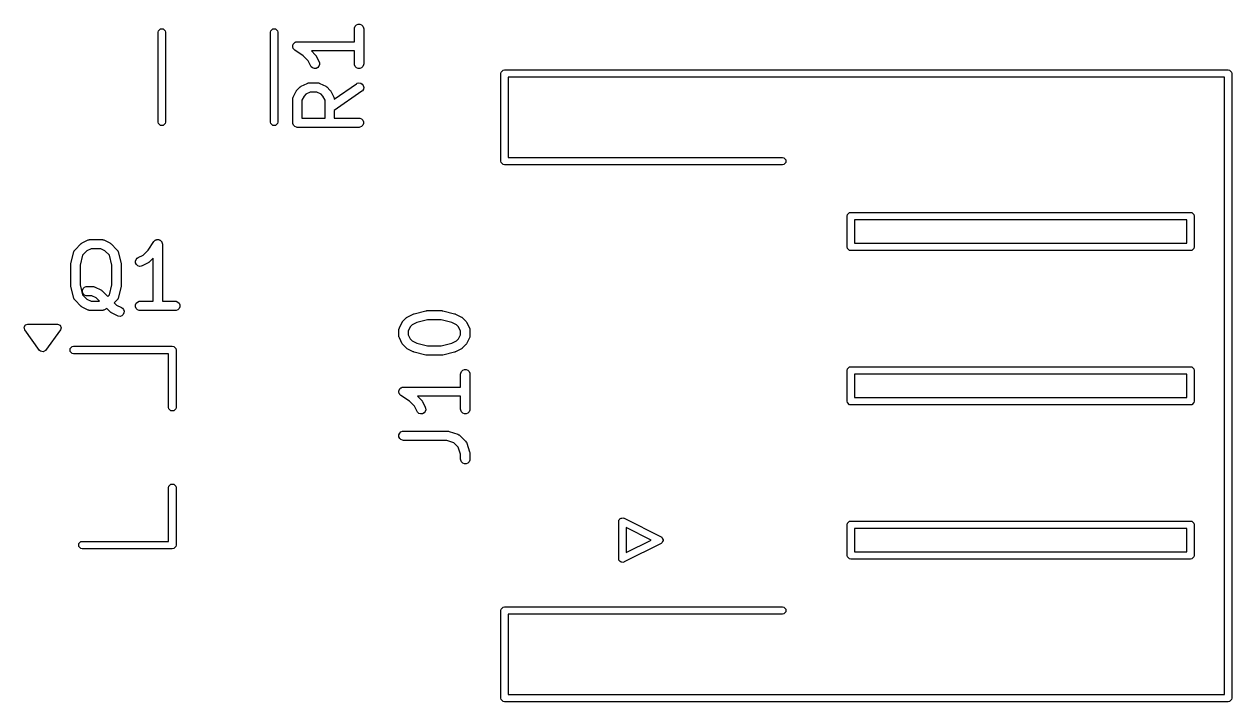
# Model space of a CAD drawing. Header units: inches. Extents: x 1.56 to 3.89, y -5.01 to -1.23.
# Drawn here: x 3.124 to 3.894, y -2.721 to -2.289 of the extents above; entities that cross this region are included whole.
import ezdxf

# ---------------------------------------------------------------- set-up
doc = ezdxf.new("R2010")
doc.units = ezdxf.units.IN
doc.header["$MEASUREMENT"] = 0
doc.layers.add('F.Silkscreen', color=41, linetype='CONTINUOUS', true_color=0xf2eda1)

msp = doc.modelspace()

# ---------------------------------------------------------------- linework, layer by layer
at = {"layer": 'F.Silkscreen', "linetype": 'CONTINUOUS'}
for p, q in [((3.20984, -2.29421), (3.21002, -2.29331)), ((3.20984, -2.35146), (3.20984, -2.29421)), ((3.21002, -2.29331), (3.2113, -2.29203)), ((3.2113, -2.29203), (3.21311, -2.29203)), ((3.21311, -2.29203), (3.21439, -2.29331)), ((3.21439, -2.29331), (3.21457, -2.29421)), ((3.21457, -2.29421), (3.21457, -2.35146)), ((3.2815, -2.29421), (3.28168, -2.29331)), ((3.2815, -2.35146), (3.2815, -2.29421)), ((3.28168, -2.29331), (3.28295, -2.29203)), ((3.28295, -2.29203), (3.28476, -2.29203)), ((3.28476, -2.29203), (3.28604, -2.29331)), ((3.28604, -2.29331), (3.28622, -2.29421)), ((3.28622, -2.29421), (3.28622, -2.35146)), ((3.33503, -2.2919), (3.33509, -2.29132)), ((3.33503, -2.3002), (3.33503, -2.2919)), ((3.33509, -2.29132), (3.33553, -2.29026)), ((3.33553, -2.29026), (3.33634, -2.28945)), ((3.33634, -2.28945), (3.33741, -2.289)), ((3.33741, -2.289), (3.33856, -2.289)), ((3.33856, -2.289), (3.33963, -2.28945)), ((3.33963, -2.28945), (3.34044, -2.29026)), ((3.34044, -2.29026), (3.34088, -2.29132)), ((3.34088, -2.29132), (3.34094, -2.2919)), ((3.34094, -2.2919), (3.34094, -2.3144)), ((3.29572, -2.30257), (3.29583, -2.30231)), ((3.29583, -2.30231), (3.29589, -2.30202)), ((3.29589, -2.30202), (3.29605, -2.30178)), ((3.29605, -2.30178), (3.29616, -2.30151)), ((3.29616, -2.30151), (3.29636, -2.3013)), ((3.29636, -2.3013), (3.29652, -2.30106)), ((3.29652, -2.30106), (3.29677, -2.3009)), ((3.29677, -2.3009), (3.29697, -2.30069)), ((3.29697, -2.30069), (3.29724, -2.30058)), ((3.29724, -2.30058), (3.29748, -2.30042)), ((3.29748, -2.30042), (3.29777, -2.30037)), ((3.29777, -2.30037), (3.29804, -2.30025)), ((3.29804, -2.30025), (3.29861, -2.3002)), ((3.29861, -2.3002), (3.29861, -2.3002)), ((3.29861, -2.3002), (3.29861, -2.3002)), ((3.29861, -2.3002), (3.29861, -2.3002)), ((3.29861, -2.3002), (3.33503, -2.3002)), ((3.29566, -2.30315), (3.29572, -2.30287)), ((3.29572, -2.30344), (3.29566, -2.30315)), ((3.29572, -2.30287), (3.29572, -2.30257)), ((3.29572, -2.30373), (3.29572, -2.30344)), ((3.29583, -2.304), (3.29572, -2.30373)), ((3.29589, -2.30428), (3.29583, -2.304)), ((3.29605, -2.30452), (3.29589, -2.30428)), ((3.29616, -2.30479), (3.29605, -2.30452)), ((3.29637, -2.305), (3.29616, -2.30479)), ((3.29653, -2.30524), (3.29637, -2.305)), ((3.29697, -2.3056), (3.29653, -2.30524)), ((3.29698, -2.30561), (3.29697, -2.3056)), ((3.29697, -2.3056), (3.29697, -2.3056)), ((3.30236, -2.30919), (3.29698, -2.30561)), ((3.29698, -2.30561), (3.29698, -2.30561)), ((3.30556, -2.3124), (3.30236, -2.30919)), ((3.33503, -2.3061), (3.30762, -2.3061)), ((3.30762, -2.3061), (3.31008, -2.30856)), ((3.31008, -2.30856), (3.31026, -2.30879)), ((3.31026, -2.30879), (3.31032, -2.30884)), ((3.31032, -2.30884), (3.31038, -2.30893)), ((3.31038, -2.30893), (3.31044, -2.30901)), ((3.31044, -2.30901), (3.31047, -2.30908)), ((3.31047, -2.30908), (3.31063, -2.30933)), ((3.31063, -2.30933), (3.3125, -2.31308)), ((3.33503, -2.3144), (3.33503, -2.3061)), ((3.30722, -2.31572), (3.30556, -2.3124)), ((3.30753, -2.31621), (3.30722, -2.31572)), ((3.3084, -2.31696), (3.30753, -2.31621)), ((3.30949, -2.31733), (3.3084, -2.31696)), ((3.31064, -2.31725), (3.30949, -2.31733)), ((3.31167, -2.31673), (3.31064, -2.31725)), ((3.31243, -2.31586), (3.31167, -2.31673)), ((3.31279, -2.31477), (3.31243, -2.31586)), ((3.3125, -2.31308), (3.31271, -2.31362)), ((3.31271, -2.31362), (3.31279, -2.31477)), ((3.33509, -2.31497), (3.33503, -2.3144)), ((3.33553, -2.31604), (3.33509, -2.31497)), ((3.33634, -2.31685), (3.33553, -2.31604)), ((3.33741, -2.31729), (3.33634, -2.31685)), ((3.33856, -2.31729), (3.33741, -2.31729)), ((3.33963, -2.31685), (3.33856, -2.31729)), ((3.34044, -2.31604), (3.33963, -2.31685)), ((3.34088, -2.31497), (3.34044, -2.31604)), ((3.34094, -2.3144), (3.34088, -2.31497)), ((3.42835, -2.32047), (3.42853, -2.31957)), ((3.42835, -2.37638), (3.42835, -2.32047)), ((3.42853, -2.31957), (3.4298, -2.31829)), ((3.4298, -2.31829), (3.43071, -2.31811)), ((3.43071, -2.31811), (3.89213, -2.31811)), ((3.88976, -2.32283), (3.43307, -2.32283)), ((3.43307, -2.32283), (3.43307, -2.37402)), ((3.88976, -2.51969), (3.88976, -2.32283)), ((3.89213, -2.31811), (3.89303, -2.31829)), ((3.89303, -2.31829), (3.89431, -2.31957)), ((3.89431, -2.31957), (3.89449, -2.32047)), ((3.89449, -2.32047), (3.89449, -2.51969)), ((3.29597, -2.33557), (3.29785, -2.33183)), ((3.29785, -2.33183), (3.298, -2.33158)), ((3.298, -2.33158), (3.29803, -2.33151)), ((3.29803, -2.33151), (3.2981, -2.33142)), ((3.2981, -2.33142), (3.29816, -2.33134)), ((3.29816, -2.33134), (3.29822, -2.33128)), ((3.29822, -2.33128), (3.2984, -2.33106)), ((3.2984, -2.33106), (3.30028, -2.32918)), ((3.30028, -2.32918), (3.3005, -2.329)), ((3.3005, -2.329), (3.30055, -2.32894)), ((3.30055, -2.32894), (3.30064, -2.32888)), ((3.30064, -2.32888), (3.30072, -2.32882)), ((3.30072, -2.32882), (3.3008, -2.32879)), ((3.3008, -2.32879), (3.30104, -2.32863)), ((3.30104, -2.32863), (3.30479, -2.32676)), ((3.30681, -2.33235), (3.30411, -2.3337)), ((3.30479, -2.32676), (3.30533, -2.32655)), ((3.30533, -2.32655), (3.30544, -2.32654)), ((3.30544, -2.32654), (3.30554, -2.3265)), ((3.30554, -2.3265), (3.30611, -2.32644)), ((3.30611, -2.32644), (3.31174, -2.32644)), ((3.31104, -2.33235), (3.30681, -2.33235)), ((3.31374, -2.3337), (3.31104, -2.33235)), ((3.31174, -2.32644), (3.31231, -2.3265)), ((3.31231, -2.3265), (3.31241, -2.32654)), ((3.31241, -2.32654), (3.31252, -2.32655)), ((3.31252, -2.32655), (3.31306, -2.32676)), ((3.31306, -2.32676), (3.31681, -2.32863)), ((3.31681, -2.32863), (3.31706, -2.32879)), ((3.31706, -2.32879), (3.31713, -2.32882)), ((3.31713, -2.32882), (3.31721, -2.32888)), ((3.31721, -2.32888), (3.3173, -2.32894)), ((3.3173, -2.32894), (3.31735, -2.329)), ((3.31735, -2.329), (3.31758, -2.32918)), ((3.31758, -2.32918), (3.31945, -2.33106)), ((3.31945, -2.33106), (3.31964, -2.33128)), ((3.31964, -2.33128), (3.3197, -2.33134)), ((3.3197, -2.33134), (3.31975, -2.33142)), ((3.31975, -2.33142), (3.31982, -2.33151)), ((3.31982, -2.33151), (3.31985, -2.33158)), ((3.31985, -2.33158), (3.32, -2.33183)), ((3.32, -2.33183), (3.32188, -2.33557)), ((3.32219, -2.33685), (3.33629, -2.32698)), ((3.33968, -2.33182), (3.32219, -2.34406)), ((3.33629, -2.32698), (3.3368, -2.32669)), ((3.3368, -2.32669), (3.33792, -2.32644)), ((3.33792, -2.32644), (3.33906, -2.32664)), ((3.33906, -2.32664), (3.34003, -2.32726)), ((3.34012, -2.33144), (3.33968, -2.33182)), ((3.34003, -2.32726), (3.34069, -2.32821)), ((3.34074, -2.33047), (3.34012, -2.33144)), ((3.34069, -2.32821), (3.34094, -2.32933)), ((3.34094, -2.32933), (3.34074, -2.33047)), ((3.29566, -2.3369), (3.29572, -2.33632)), ((3.29566, -2.35189), (3.29566, -2.3369)), ((3.29572, -2.33632), (3.29576, -2.33622)), ((3.29576, -2.33622), (3.29577, -2.33612)), ((3.29577, -2.33612), (3.29597, -2.33557)), ((3.30292, -2.33489), (3.30157, -2.33759)), ((3.30157, -2.33759), (3.30157, -2.34894)), ((3.30411, -2.3337), (3.30292, -2.33489)), ((3.31494, -2.33489), (3.31374, -2.3337)), ((3.31628, -2.33759), (3.31494, -2.33489)), ((3.31628, -2.34894), (3.31628, -2.33759)), ((3.32188, -2.33557), (3.32209, -2.33612)), ((3.32209, -2.33612), (3.32209, -2.33622)), ((3.32209, -2.33622), (3.32213, -2.33632)), ((3.32213, -2.33632), (3.32219, -2.33685)), ((3.32219, -2.34406), (3.32219, -2.34894)), ((3.21002, -2.35236), (3.20984, -2.35146)), ((3.2113, -2.35364), (3.21002, -2.35236)), ((3.21311, -2.35364), (3.2113, -2.35364)), ((3.21439, -2.35236), (3.21311, -2.35364)), ((3.21457, -2.35146), (3.21439, -2.35236)), ((3.28168, -2.35236), (3.2815, -2.35146)), ((3.28295, -2.35364), (3.28168, -2.35236)), ((3.28476, -2.35364), (3.28295, -2.35364)), ((3.28604, -2.35236), (3.28476, -2.35364)), ((3.28622, -2.35146), (3.28604, -2.35236)), ((3.29572, -2.35247), (3.29566, -2.35189)), ((3.29616, -2.35353), (3.29572, -2.35247)), ((3.29697, -2.35435), (3.29616, -2.35353)), ((3.29804, -2.35479), (3.29697, -2.35435)), ((3.29861, -2.35485), (3.29804, -2.35479)), ((3.33798, -2.35485), (3.29861, -2.35485)), ((3.30157, -2.34894), (3.31628, -2.34894)), ((3.32219, -2.34894), (3.33798, -2.34894)), ((3.33798, -2.34894), (3.33856, -2.349)), ((3.33856, -2.35479), (3.33798, -2.35485)), ((3.33856, -2.349), (3.33963, -2.34944)), ((3.33963, -2.35435), (3.33856, -2.35479)), ((3.33963, -2.34944), (3.34044, -2.35025)), ((3.34044, -2.35353), (3.33963, -2.35435)), ((3.34044, -2.35025), (3.34088, -2.35132)), ((3.34088, -2.35247), (3.34044, -2.35353)), ((3.34088, -2.35132), (3.34088, -2.35247)), ((3.42853, -2.37728), (3.42835, -2.37638)), ((3.4298, -2.37856), (3.42853, -2.37728)), ((3.43071, -2.37874), (3.4298, -2.37856)), ((3.60787, -2.37874), (3.43071, -2.37874)), ((3.43307, -2.37402), (3.60787, -2.37402)), ((3.60787, -2.37402), (3.60878, -2.3742)), ((3.60878, -2.37856), (3.60787, -2.37874)), ((3.60878, -2.3742), (3.61006, -2.37547)), ((3.61006, -2.37728), (3.60878, -2.37856)), ((3.61006, -2.37547), (3.61006, -2.37728)), ((3.64939, -2.41051), (3.65067, -2.40923)), ((3.65067, -2.40923), (3.65157, -2.40906)), ((3.65157, -2.40906), (3.86811, -2.40906)), ((3.86811, -2.40906), (3.86901, -2.40923)), ((3.86901, -2.40923), (3.87029, -2.41051)), ((3.64921, -2.41142), (3.64939, -2.41051)), ((3.64921, -2.4311), (3.64921, -2.41142)), ((3.65394, -2.41378), (3.65394, -2.42874)), ((3.86575, -2.41378), (3.65394, -2.41378)), ((3.86575, -2.42874), (3.86575, -2.41378)), ((3.87029, -2.41051), (3.87047, -2.41142)), ((3.87047, -2.41142), (3.87047, -2.4311)), ((3.15644, -2.43351), (3.15652, -2.43331)), ((3.15652, -2.43331), (3.15689, -2.43286)), ((3.15689, -2.43286), (3.16064, -2.42911)), ((3.16064, -2.42911), (3.16087, -2.42892)), ((3.16087, -2.42892), (3.16092, -2.42887)), ((3.16092, -2.42887), (3.16101, -2.42881)), ((3.16101, -2.42881), (3.16109, -2.42874)), ((3.16109, -2.42874), (3.16116, -2.42871)), ((3.16116, -2.42871), (3.16141, -2.42856)), ((3.16141, -2.42856), (3.16516, -2.42668)), ((3.16718, -2.43228), (3.16448, -2.43363)), ((3.16516, -2.42668), (3.1657, -2.42648)), ((3.1657, -2.42648), (3.16581, -2.42647)), ((3.16581, -2.42647), (3.1659, -2.42643)), ((3.1659, -2.42643), (3.16648, -2.42637)), ((3.16648, -2.42637), (3.17398, -2.42637)), ((3.17328, -2.43228), (3.16718, -2.43228)), ((3.17598, -2.43363), (3.17328, -2.43228)), ((3.17398, -2.42637), (3.17455, -2.42643)), ((3.17455, -2.42643), (3.17465, -2.42647)), ((3.17465, -2.42647), (3.17476, -2.42648)), ((3.17476, -2.42648), (3.1753, -2.42668)), ((3.1753, -2.42668), (3.17905, -2.42856)), ((3.17905, -2.42856), (3.1793, -2.42871)), ((3.1793, -2.42871), (3.17937, -2.42874)), ((3.17937, -2.42874), (3.17945, -2.42881)), ((3.17945, -2.42881), (3.17954, -2.42887)), ((3.17954, -2.42887), (3.17959, -2.42892)), ((3.17959, -2.42892), (3.17982, -2.42911)), ((3.17982, -2.42911), (3.18357, -2.43286)), ((3.18357, -2.43286), (3.18393, -2.43331)), ((3.18393, -2.43331), (3.18402, -2.43351)), ((3.20035, -2.43627), (3.20355, -2.43307)), ((3.20355, -2.43307), (3.20714, -2.42769)), ((3.20714, -2.42769), (3.20714, -2.42768)), ((3.20714, -2.42768), (3.20714, -2.42768)), ((3.20714, -2.42768), (3.20715, -2.42768)), ((3.20715, -2.42768), (3.20751, -2.42724)), ((3.20751, -2.42724), (3.20775, -2.42708)), ((3.20775, -2.42708), (3.20796, -2.42687)), ((3.20796, -2.42687), (3.20823, -2.42676)), ((3.20823, -2.42676), (3.20847, -2.4266)), ((3.20847, -2.4266), (3.20875, -2.42654)), ((3.20875, -2.42654), (3.20902, -2.42643)), ((3.20902, -2.42643), (3.20931, -2.42643)), ((3.20931, -2.42643), (3.2096, -2.42637)), ((3.2096, -2.42637), (3.20988, -2.42643)), ((3.20988, -2.42643), (3.21017, -2.42643)), ((3.21017, -2.42643), (3.21044, -2.42654)), ((3.21044, -2.42654), (3.21073, -2.42659)), ((3.21073, -2.42659), (3.21097, -2.42676)), ((3.21097, -2.42676), (3.21124, -2.42687)), ((3.21124, -2.42687), (3.21144, -2.42707)), ((3.21144, -2.42707), (3.21168, -2.42723)), ((3.21168, -2.42723), (3.21185, -2.42748)), ((3.21185, -2.42748), (3.21205, -2.42768)), ((3.21205, -2.42768), (3.21216, -2.42795)), ((3.21216, -2.42795), (3.21233, -2.42819)), ((3.21233, -2.42819), (3.21238, -2.42848)), ((3.21238, -2.42848), (3.21249, -2.42875)), ((3.21249, -2.42875), (3.21255, -2.42932)), ((3.21255, -2.42932), (3.21255, -2.42932)), ((3.21255, -2.42932), (3.21255, -2.42932)), ((3.21255, -2.42932), (3.21255, -2.42932)), ((3.21255, -2.42932), (3.21255, -2.46574)), ((3.64939, -2.43201), (3.64921, -2.4311)), ((3.65067, -2.43328), (3.64939, -2.43201)), ((3.65157, -2.43346), (3.65067, -2.43328)), ((3.65394, -2.42874), (3.86575, -2.42874)), ((3.86901, -2.43328), (3.86811, -2.43346)), ((3.87029, -2.43201), (3.86901, -2.43328)), ((3.87047, -2.4311), (3.87029, -2.43201)), ((3.15424, -2.44173), (3.15612, -2.43423)), ((3.15612, -2.43423), (3.15631, -2.43369)), ((3.15631, -2.43369), (3.15644, -2.43351)), ((3.16165, -2.43646), (3.16006, -2.44281)), ((3.16448, -2.43363), (3.16165, -2.43646)), ((3.17881, -2.43646), (3.17598, -2.43363)), ((3.1804, -2.44281), (3.17881, -2.43646)), ((3.18402, -2.43351), (3.18415, -2.43369)), ((3.18415, -2.43369), (3.18434, -2.43423)), ((3.18434, -2.43423), (3.18622, -2.44173)), ((3.19542, -2.4402), (3.19578, -2.43911)), ((3.1955, -2.44135), (3.19542, -2.4402)), ((3.19578, -2.43911), (3.19654, -2.43824)), ((3.19654, -2.43824), (3.19703, -2.43793)), ((3.19703, -2.43793), (3.20035, -2.43627)), ((3.20391, -2.44103), (3.20382, -2.44109)), ((3.20396, -2.44097), (3.20391, -2.44103)), ((3.20419, -2.44079), (3.20396, -2.44097)), ((3.20665, -2.43833), (3.20419, -2.44079)), ((3.20665, -2.46574), (3.20665, -2.43833)), ((3.86811, -2.43346), (3.65157, -2.43346)), ((3.15415, -2.44245), (3.15416, -2.44235)), ((3.15415, -2.45557), (3.15415, -2.44245)), ((3.15416, -2.4423), (3.15419, -2.44209)), ((3.15416, -2.44235), (3.15416, -2.4423)), ((3.15419, -2.44209), (3.15421, -2.44187)), ((3.15421, -2.44187), (3.15423, -2.44183)), ((3.15423, -2.44183), (3.15424, -2.44173)), ((3.16006, -2.44281), (3.16006, -2.45521)), ((3.1804, -2.45521), (3.1804, -2.44281)), ((3.18622, -2.44173), (3.18623, -2.44183)), ((3.18623, -2.44183), (3.18625, -2.44187)), ((3.18625, -2.44187), (3.18627, -2.44209)), ((3.18627, -2.44209), (3.1863, -2.4423)), ((3.1863, -2.4423), (3.18629, -2.44235)), ((3.18629, -2.44235), (3.1863, -2.44245)), ((3.1863, -2.44245), (3.1863, -2.45557)), ((3.19602, -2.44238), (3.1955, -2.44135)), ((3.19689, -2.44314), (3.19602, -2.44238)), ((3.19798, -2.4435), (3.19689, -2.44314)), ((3.19913, -2.44342), (3.19798, -2.4435)), ((3.19967, -2.44321), (3.19913, -2.44342)), ((3.20342, -2.44134), (3.19967, -2.44321)), ((3.20367, -2.44118), (3.20342, -2.44134)), ((3.20374, -2.44115), (3.20367, -2.44118)), ((3.20382, -2.44109), (3.20374, -2.44115)), ((3.15416, -2.45567), (3.15415, -2.45557)), ((3.15416, -2.45571), (3.15416, -2.45567)), ((3.15419, -2.45593), (3.15416, -2.45571)), ((3.15421, -2.45615), (3.15419, -2.45593)), ((3.15423, -2.45619), (3.15421, -2.45615)), ((3.15424, -2.45629), (3.15423, -2.45619)), ((3.15612, -2.46379), (3.15424, -2.45629)), ((3.16006, -2.45521), (3.16165, -2.46156)), ((3.16296, -2.45686), (3.16403, -2.45642)), ((3.16403, -2.45642), (3.1646, -2.45637)), ((3.1646, -2.45637), (3.16835, -2.45637)), ((3.16835, -2.45637), (3.16893, -2.45642)), ((3.16893, -2.45642), (3.16903, -2.45646)), ((3.17881, -2.46156), (3.1804, -2.45521)), ((3.18622, -2.45629), (3.18434, -2.46379)), ((3.18623, -2.45619), (3.18622, -2.45629)), ((3.18625, -2.45615), (3.18623, -2.45619)), ((3.18627, -2.45593), (3.18625, -2.45615)), ((3.1863, -2.45571), (3.18627, -2.45593)), ((3.1863, -2.45557), (3.18629, -2.45567)), ((3.18629, -2.45567), (3.1863, -2.45571)), ((3.15631, -2.46433), (3.15612, -2.46379)), ((3.16165, -2.46156), (3.16448, -2.46439)), ((3.16171, -2.45874), (3.16215, -2.45768)), ((3.16171, -2.4599), (3.16171, -2.45874)), ((3.16215, -2.46096), (3.16171, -2.4599)), ((3.16215, -2.45768), (3.16296, -2.45686)), ((3.16296, -2.46177), (3.16215, -2.46096)), ((3.16403, -2.46222), (3.16296, -2.46177)), ((3.1646, -2.46227), (3.16403, -2.46222)), ((3.16766, -2.46227), (3.1646, -2.46227)), ((3.17035, -2.46362), (3.16766, -2.46227)), ((3.16903, -2.45646), (3.16913, -2.45647)), ((3.16913, -2.45647), (3.16967, -2.45668)), ((3.16967, -2.45668), (3.17342, -2.45855)), ((3.17247, -2.46574), (3.17035, -2.46362)), ((3.17342, -2.45855), (3.17367, -2.45871)), ((3.17367, -2.45871), (3.17374, -2.45874)), ((3.17374, -2.45874), (3.17382, -2.45881)), ((3.17382, -2.45881), (3.17391, -2.45886)), ((3.17391, -2.45886), (3.17396, -2.45892)), ((3.17396, -2.45892), (3.17419, -2.45911)), ((3.17419, -2.45911), (3.17773, -2.46264)), ((3.17773, -2.46264), (3.17881, -2.46156)), ((3.18434, -2.46379), (3.18415, -2.46433)), ((3.15644, -2.46451), (3.15631, -2.46433)), ((3.15652, -2.46471), (3.15644, -2.46451)), ((3.15689, -2.46516), (3.15652, -2.46471)), ((3.16064, -2.46891), (3.15689, -2.46516)), ((3.16087, -2.46909), (3.16064, -2.46891)), ((3.16092, -2.46915), (3.16087, -2.46909)), ((3.16101, -2.46921), (3.16092, -2.46915)), ((3.16109, -2.46927), (3.16101, -2.46921)), ((3.16116, -2.4693), (3.16109, -2.46927)), ((3.16141, -2.46946), (3.16116, -2.4693)), ((3.16516, -2.47133), (3.16141, -2.46946)), ((3.16448, -2.46439), (3.16718, -2.46574)), ((3.1657, -2.47154), (3.16516, -2.47133)), ((3.16581, -2.47155), (3.1657, -2.47154)), ((3.1659, -2.47159), (3.16581, -2.47155)), ((3.16648, -2.47165), (3.1659, -2.47159)), ((3.17398, -2.47165), (3.16648, -2.47165)), ((3.16718, -2.46574), (3.17247, -2.46574)), ((3.17455, -2.47159), (3.17398, -2.47165)), ((3.17465, -2.47155), (3.17455, -2.47159)), ((3.17476, -2.47154), (3.17465, -2.47155)), ((3.1753, -2.47133), (3.17476, -2.47154)), ((3.17714, -2.47041), (3.1753, -2.47133)), ((3.17939, -2.47266), (3.17714, -2.47041)), ((3.18357, -2.46516), (3.1819, -2.46682)), ((3.1819, -2.46682), (3.18323, -2.46814)), ((3.18323, -2.46814), (3.18655, -2.4698)), ((3.18393, -2.46471), (3.18357, -2.46516)), ((3.18402, -2.46451), (3.18393, -2.46471)), ((3.18415, -2.46433), (3.18402, -2.46451)), ((3.18655, -2.4698), (3.18704, -2.47011)), ((3.18704, -2.47011), (3.18779, -2.47098)), ((3.18779, -2.47098), (3.18816, -2.47207)), ((3.19545, -2.46812), (3.1959, -2.46705)), ((3.19545, -2.46927), (3.19545, -2.46812)), ((3.1959, -2.47033), (3.19545, -2.46927)), ((3.1959, -2.46705), (3.19671, -2.46624)), ((3.19671, -2.47115), (3.1959, -2.47033)), ((3.19671, -2.46624), (3.19777, -2.4658)), ((3.19777, -2.47159), (3.19671, -2.47115)), ((3.19777, -2.4658), (3.19835, -2.46574)), ((3.19835, -2.47165), (3.19777, -2.47159)), ((3.19835, -2.46574), (3.20665, -2.46574)), ((3.22085, -2.47165), (3.19835, -2.47165)), ((3.21255, -2.46574), (3.22085, -2.46574)), ((3.22085, -2.46574), (3.22142, -2.4658)), ((3.22142, -2.47159), (3.22085, -2.47165)), ((3.22142, -2.4658), (3.22249, -2.46624)), ((3.22249, -2.47115), (3.22142, -2.47159)), ((3.22249, -2.46624), (3.2233, -2.46705)), ((3.2233, -2.47033), (3.22249, -2.47115)), ((3.2233, -2.46705), (3.22374, -2.46812)), ((3.22374, -2.46927), (3.2233, -2.47033)), ((3.22374, -2.46812), (3.22374, -2.46927)), ((3.37311, -2.4737), (3.38061, -2.47183)), ((3.38061, -2.47183), (3.38071, -2.47181)), ((3.38071, -2.47181), (3.38075, -2.47179)), ((3.38075, -2.47179), (3.38097, -2.47177)), ((3.38097, -2.47177), (3.38119, -2.47174)), ((3.38119, -2.47174), (3.38123, -2.47175)), ((3.38123, -2.47175), (3.38133, -2.47174)), ((3.38133, -2.47174), (3.3907, -2.47174)), ((3.3907, -2.47174), (3.3908, -2.47175)), ((3.3908, -2.47175), (3.39085, -2.47174)), ((3.39085, -2.47174), (3.39106, -2.47177)), ((3.39106, -2.47177), (3.39128, -2.47179)), ((3.39128, -2.47179), (3.39132, -2.47181)), ((3.39132, -2.47181), (3.39142, -2.47183)), ((3.39142, -2.47183), (3.39892, -2.4737)), ((3.17962, -2.47284), (3.17939, -2.47266)), ((3.17967, -2.4729), (3.17962, -2.47284)), ((3.17976, -2.47296), (3.17967, -2.4729)), ((3.17984, -2.47302), (3.17976, -2.47296)), ((3.17991, -2.47305), (3.17984, -2.47302)), ((3.18016, -2.47321), (3.17991, -2.47305)), ((3.18391, -2.47508), (3.18016, -2.47321)), ((3.18445, -2.47529), (3.18391, -2.47508)), ((3.1856, -2.47537), (3.18445, -2.47529)), ((3.18669, -2.47501), (3.1856, -2.47537)), ((3.18756, -2.47425), (3.18669, -2.47501)), ((3.18807, -2.47322), (3.18756, -2.47425)), ((3.18816, -2.47207), (3.18807, -2.47322)), ((3.36369, -2.48274), (3.36557, -2.47899)), ((3.36557, -2.47899), (3.36572, -2.47875)), ((3.36572, -2.47875), (3.36575, -2.47867)), ((3.36575, -2.47867), (3.36582, -2.47859)), ((3.36582, -2.47859), (3.36587, -2.4785)), ((3.36587, -2.4785), (3.36593, -2.47845)), ((3.36593, -2.47845), (3.36612, -2.47823)), ((3.36612, -2.47823), (3.36799, -2.47635)), ((3.36799, -2.47635), (3.36822, -2.47617)), ((3.36822, -2.47617), (3.36827, -2.47611)), ((3.36827, -2.47611), (3.36836, -2.47605)), ((3.36836, -2.47605), (3.36844, -2.47599)), ((3.36844, -2.47599), (3.36851, -2.47596)), ((3.36851, -2.47596), (3.36876, -2.4758)), ((3.36876, -2.4758), (3.37251, -2.47392)), ((3.37486, -2.47935), (3.37183, -2.48087)), ((3.37251, -2.47392), (3.37255, -2.47391)), ((3.37255, -2.47391), (3.37257, -2.4739)), ((3.37257, -2.4739), (3.37281, -2.47381)), ((3.37281, -2.47381), (3.37305, -2.47372)), ((3.37305, -2.47372), (3.37307, -2.47372)), ((3.37307, -2.47372), (3.37311, -2.4737)), ((3.38169, -2.47764), (3.37486, -2.47935)), ((3.39034, -2.47764), (3.38169, -2.47764)), ((3.39717, -2.47935), (3.39034, -2.47764)), ((3.4002, -2.48087), (3.39717, -2.47935)), ((3.39892, -2.4737), (3.39896, -2.47372)), ((3.39896, -2.47372), (3.39898, -2.47372)), ((3.39898, -2.47372), (3.39922, -2.47381)), ((3.39922, -2.47381), (3.39946, -2.4739)), ((3.39946, -2.4739), (3.39948, -2.47391)), ((3.39948, -2.47391), (3.39952, -2.47392)), ((3.39952, -2.47392), (3.40327, -2.4758)), ((3.40327, -2.4758), (3.40352, -2.47596)), ((3.40352, -2.47596), (3.40359, -2.47599)), ((3.40359, -2.47599), (3.40367, -2.47605)), ((3.40367, -2.47605), (3.40376, -2.47611)), ((3.40376, -2.47611), (3.40381, -2.47617)), ((3.40381, -2.47617), (3.40404, -2.47635)), ((3.40404, -2.47635), (3.40591, -2.47823)), ((3.40591, -2.47823), (3.4061, -2.47845)), ((3.4061, -2.47845), (3.40616, -2.4785)), ((3.40616, -2.4785), (3.40622, -2.47859)), ((3.40622, -2.47859), (3.40628, -2.47867)), ((3.40628, -2.47867), (3.40631, -2.47875)), ((3.40631, -2.47875), (3.40647, -2.47899)), ((3.40647, -2.47899), (3.40834, -2.48274)), ((3.12444, -2.48231), (3.12538, -2.48077)), ((3.12486, -2.48407), (3.12444, -2.48231)), ((3.13431, -2.49706), (3.12486, -2.48407)), ((3.12538, -2.48077), (3.12677, -2.48031)), ((3.12677, -2.48031), (3.14567, -2.48031)), ((3.14758, -2.48407), (3.13813, -2.49706)), ((3.14567, -2.48031), (3.14734, -2.48101)), ((3.14734, -2.48101), (3.14803, -2.48268)), ((3.14803, -2.48268), (3.14758, -2.48407)), ((3.36338, -2.48406), (3.36344, -2.48349)), ((3.36338, -2.48781), (3.36338, -2.48406)), ((3.36344, -2.48349), (3.36348, -2.48339)), ((3.36348, -2.48328), (3.36369, -2.48274)), ((3.36348, -2.48339), (3.36348, -2.48328)), ((3.37063, -2.48206), (3.36928, -2.48476)), ((3.36928, -2.48476), (3.36928, -2.48712)), ((3.36928, -2.48712), (3.37063, -2.48981)), ((3.37183, -2.48087), (3.37063, -2.48206)), ((3.4014, -2.48206), (3.4002, -2.48087)), ((3.40275, -2.48476), (3.4014, -2.48206)), ((3.4014, -2.48981), (3.40275, -2.48712)), ((3.40275, -2.48712), (3.40275, -2.48476)), ((3.40834, -2.48274), (3.40855, -2.48328)), ((3.40855, -2.48328), (3.40856, -2.48339)), ((3.40856, -2.48339), (3.4086, -2.48349)), ((3.4086, -2.48349), (3.40865, -2.48406)), ((3.40865, -2.48406), (3.40865, -2.48781)), ((3.15372, -2.49595), (3.155, -2.49467)), ((3.155, -2.49467), (3.15591, -2.49449)), ((3.15591, -2.49449), (3.1874, -2.49449)), ((3.1874, -2.49449), (3.2189, -2.49449)), ((3.2189, -2.49449), (3.2198, -2.49467)), ((3.2198, -2.49467), (3.22108, -2.49595)), ((3.36344, -2.48839), (3.36338, -2.48781)), ((3.36348, -2.48849), (3.36344, -2.48839)), ((3.36348, -2.48859), (3.36348, -2.48849)), ((3.36369, -2.48913), (3.36348, -2.48859)), ((3.36557, -2.49288), (3.36369, -2.48913)), ((3.36572, -2.49313), (3.36557, -2.49288)), ((3.36575, -2.4932), (3.36572, -2.49313)), ((3.36582, -2.49328), (3.36575, -2.4932)), ((3.36587, -2.49337), (3.36582, -2.49328)), ((3.36593, -2.49343), (3.36587, -2.49337)), ((3.36612, -2.49365), (3.36593, -2.49343)), ((3.36799, -2.49553), (3.36612, -2.49365)), ((3.37063, -2.48981), (3.37183, -2.49101)), ((3.37183, -2.49101), (3.37486, -2.49253)), ((3.37486, -2.49253), (3.38169, -2.49424)), ((3.38169, -2.49424), (3.39034, -2.49424)), ((3.39034, -2.49424), (3.39717, -2.49253)), ((3.39717, -2.49253), (3.4002, -2.49101)), ((3.4002, -2.49101), (3.4014, -2.48981)), ((3.40591, -2.49365), (3.40404, -2.49553)), ((3.4061, -2.49343), (3.40591, -2.49365)), ((3.40616, -2.49337), (3.4061, -2.49343)), ((3.40622, -2.49328), (3.40616, -2.49337)), ((3.40628, -2.4932), (3.40622, -2.49328)), ((3.40631, -2.49313), (3.40628, -2.4932)), ((3.40647, -2.49288), (3.40631, -2.49313)), ((3.40834, -2.48913), (3.40647, -2.49288)), ((3.40855, -2.48859), (3.40834, -2.48913)), ((3.40856, -2.48849), (3.40855, -2.48859)), ((3.4086, -2.48839), (3.40856, -2.48849)), ((3.40865, -2.48781), (3.4086, -2.48839)), ((3.13483, -2.49758), (3.13431, -2.49706)), ((3.13659, -2.498), (3.13483, -2.49758)), ((3.13813, -2.49706), (3.13659, -2.498)), ((3.15372, -2.49775), (3.15372, -2.49595)), ((3.155, -2.49903), (3.15372, -2.49775)), ((3.15591, -2.49921), (3.155, -2.49903)), ((3.1874, -2.49921), (3.15591, -2.49921)), ((3.21654, -2.49921), (3.1874, -2.49921)), ((3.21654, -2.53346), (3.21654, -2.49921)), ((3.22108, -2.49595), (3.22126, -2.49685)), ((3.22126, -2.49685), (3.22126, -2.53346)), ((3.36822, -2.49571), (3.36799, -2.49553)), ((3.36827, -2.49577), (3.36822, -2.49571)), ((3.36836, -2.49583), (3.36827, -2.49577)), ((3.36844, -2.49589), (3.36836, -2.49583)), ((3.36851, -2.49592), (3.36844, -2.49589)), ((3.36876, -2.49608), (3.36851, -2.49592)), ((3.37251, -2.49795), (3.36876, -2.49608)), ((3.37255, -2.49797), (3.37251, -2.49795)), ((3.37257, -2.49798), (3.37255, -2.49797)), ((3.37281, -2.49807), (3.37257, -2.49798)), ((3.37305, -2.49816), (3.37281, -2.49807)), ((3.37307, -2.49816), (3.37305, -2.49816)), ((3.37311, -2.49818), (3.37307, -2.49816)), ((3.38061, -2.50005), (3.37311, -2.49818)), ((3.38071, -2.50007), (3.38061, -2.50005)), ((3.38075, -2.50008), (3.38071, -2.50007)), ((3.38097, -2.50011), (3.38075, -2.50008)), ((3.38119, -2.50014), (3.38097, -2.50011)), ((3.38123, -2.50013), (3.38119, -2.50014)), ((3.38133, -2.50014), (3.38123, -2.50013)), ((3.3907, -2.50014), (3.38133, -2.50014)), ((3.3908, -2.50013), (3.3907, -2.50014)), ((3.39085, -2.50014), (3.3908, -2.50013)), ((3.39106, -2.50011), (3.39085, -2.50014)), ((3.39128, -2.50008), (3.39106, -2.50011)), ((3.39132, -2.50007), (3.39128, -2.50008)), ((3.39142, -2.50005), (3.39132, -2.50007)), ((3.39892, -2.49818), (3.39142, -2.50005)), ((3.39896, -2.49816), (3.39892, -2.49818)), ((3.39898, -2.49816), (3.39896, -2.49816)), ((3.39922, -2.49807), (3.39898, -2.49816)), ((3.39946, -2.49798), (3.39922, -2.49807)), ((3.39948, -2.49797), (3.39946, -2.49798)), ((3.39952, -2.49795), (3.39948, -2.49797)), ((3.40327, -2.49608), (3.39952, -2.49795)), ((3.40352, -2.49592), (3.40327, -2.49608)), ((3.40359, -2.49589), (3.40352, -2.49592)), ((3.40367, -2.49583), (3.40359, -2.49589)), ((3.40376, -2.49577), (3.40367, -2.49583)), ((3.40381, -2.49571), (3.40376, -2.49577)), ((3.40404, -2.49553), (3.40381, -2.49571)), ((3.40325, -2.51055), (3.40406, -2.50973)), ((3.40406, -2.50973), (3.40513, -2.50929)), ((3.40513, -2.50929), (3.40628, -2.50929)), ((3.40628, -2.50929), (3.40734, -2.50973)), ((3.40734, -2.50973), (3.40816, -2.51055)), ((3.64921, -2.50984), (3.64939, -2.50894)), ((3.64921, -2.52953), (3.64921, -2.50984)), ((3.64939, -2.50894), (3.65067, -2.50766)), ((3.65067, -2.50766), (3.65157, -2.50748)), ((3.65157, -2.50748), (3.86811, -2.50748)), ((3.86811, -2.50748), (3.86901, -2.50766)), ((3.86901, -2.50766), (3.87029, -2.50894)), ((3.87029, -2.50894), (3.87047, -2.50984)), ((3.87047, -2.50984), (3.87047, -2.52953)), ((3.40275, -2.51219), (3.40281, -2.51161)), ((3.40275, -2.52048), (3.40275, -2.51219)), ((3.40281, -2.51161), (3.40325, -2.51055)), ((3.40816, -2.51055), (3.4086, -2.51161)), ((3.4086, -2.51161), (3.40865, -2.51219)), ((3.40865, -2.51219), (3.40865, -2.53468)), ((3.65394, -2.5122), (3.65394, -2.52717)), ((3.86575, -2.5122), (3.65394, -2.5122)), ((3.86575, -2.52717), (3.86575, -2.5122)), ((3.36338, -2.52344), (3.36344, -2.52315)), ((3.36344, -2.52372), (3.36338, -2.52344)), ((3.36344, -2.52286), (3.36355, -2.52259)), ((3.36344, -2.52315), (3.36344, -2.52286)), ((3.36344, -2.52401), (3.36344, -2.52372)), ((3.36355, -2.52428), (3.36344, -2.52401)), ((3.36355, -2.52259), (3.3636, -2.52231)), ((3.3636, -2.52457), (3.36355, -2.52428)), ((3.3636, -2.52231), (3.36376, -2.52206)), ((3.36377, -2.52481), (3.3636, -2.52457)), ((3.36376, -2.52206), (3.36388, -2.52179)), ((3.36388, -2.52507), (3.36377, -2.52481)), ((3.36388, -2.52179), (3.36408, -2.52159)), ((3.36408, -2.52528), (3.36388, -2.52507)), ((3.36408, -2.52159), (3.36424, -2.52135)), ((3.36425, -2.52552), (3.36408, -2.52528)), ((3.36424, -2.52135), (3.36448, -2.52119)), ((3.36469, -2.52589), (3.36425, -2.52552)), ((3.36448, -2.52119), (3.36469, -2.52098)), ((3.36469, -2.52098), (3.36496, -2.52087)), ((3.36496, -2.52087), (3.3652, -2.52071)), ((3.3652, -2.52071), (3.36549, -2.52065)), ((3.36549, -2.52065), (3.36576, -2.52054)), ((3.36576, -2.52054), (3.36633, -2.52048)), ((3.36633, -2.52048), (3.36633, -2.52048)), ((3.36633, -2.52048), (3.36633, -2.52048)), ((3.36633, -2.52048), (3.36633, -2.52048)), ((3.36633, -2.52048), (3.40275, -2.52048)), ((3.88976, -2.71654), (3.88976, -2.51969)), ((3.89449, -2.51969), (3.89449, -2.7189)), ((3.37007, -2.52948), (3.36469, -2.52589)), ((3.36469, -2.52589), (3.36469, -2.52589)), ((3.36469, -2.52589), (3.36469, -2.52589)), ((3.36469, -2.52589), (3.36469, -2.52589)), ((3.37328, -2.53268), (3.37007, -2.52948)), ((3.37494, -2.536), (3.37328, -2.53268)), ((3.40275, -2.52639), (3.37533, -2.52639)), ((3.37533, -2.52639), (3.37779, -2.52885)), ((3.37779, -2.52885), (3.37798, -2.52907)), ((3.37798, -2.52907), (3.37804, -2.52912)), ((3.37804, -2.52912), (3.37809, -2.52921)), ((3.37809, -2.52921), (3.37816, -2.52929)), ((3.37816, -2.52929), (3.37819, -2.52937)), ((3.37819, -2.52937), (3.37835, -2.52961)), ((3.37835, -2.52961), (3.38022, -2.53336)), ((3.38022, -2.53336), (3.38043, -2.5339)), ((3.40275, -2.53468), (3.40275, -2.52639)), ((3.64939, -2.53043), (3.64921, -2.52953)), ((3.65067, -2.53171), (3.64939, -2.53043)), ((3.65157, -2.53189), (3.65067, -2.53171)), ((3.86811, -2.53189), (3.65157, -2.53189)), ((3.65394, -2.52717), (3.86575, -2.52717)), ((3.86901, -2.53171), (3.86811, -2.53189)), ((3.87029, -2.53043), (3.86901, -2.53171)), ((3.87047, -2.52953), (3.87029, -2.53043)), ((3.21672, -2.53437), (3.21654, -2.53346)), ((3.21799, -2.53565), (3.21672, -2.53437)), ((3.2198, -2.53565), (3.21799, -2.53565)), ((3.22108, -2.53437), (3.2198, -2.53565)), ((3.22126, -2.53346), (3.22108, -2.53437)), ((3.37525, -2.53649), (3.37494, -2.536)), ((3.37612, -2.53725), (3.37525, -2.53649)), ((3.37721, -2.53761), (3.37612, -2.53725)), ((3.37836, -2.53753), (3.37721, -2.53761)), ((3.37939, -2.53702), (3.37836, -2.53753)), ((3.38015, -2.53615), (3.37939, -2.53702)), ((3.38051, -2.53505), (3.38015, -2.53615)), ((3.38043, -2.5339), (3.38051, -2.53505)), ((3.40281, -2.53526), (3.40275, -2.53468)), ((3.40325, -2.53632), (3.40281, -2.53526)), ((3.40406, -2.53714), (3.40325, -2.53632)), ((3.40513, -2.53758), (3.40406, -2.53714)), ((3.40628, -2.53758), (3.40513, -2.53758)), ((3.40734, -2.53714), (3.40628, -2.53758)), ((3.40816, -2.53632), (3.40734, -2.53714)), ((3.4086, -2.53526), (3.40816, -2.53632)), ((3.40865, -2.53468), (3.4086, -2.53526)), ((3.36469, -2.5491), (3.36576, -2.54866)), ((3.36576, -2.54866), (3.36633, -2.5486)), ((3.36633, -2.5486), (3.39445, -2.5486)), ((3.39445, -2.5486), (3.39474, -2.54863)), ((3.39474, -2.54863), (3.39482, -2.54863)), ((3.39482, -2.54863), (3.39492, -2.54865)), ((3.39492, -2.54865), (3.39503, -2.54866)), ((3.39503, -2.54866), (3.3951, -2.54869)), ((3.3951, -2.54869), (3.39539, -2.54875)), ((3.39539, -2.54875), (3.40101, -2.55063)), ((3.36344, -2.55098), (3.36388, -2.54992)), ((3.36344, -2.55213), (3.36344, -2.55098)), ((3.36388, -2.5532), (3.36344, -2.55213)), ((3.36388, -2.54992), (3.36469, -2.5491)), ((3.36469, -2.55401), (3.36388, -2.5532)), ((3.36576, -2.55445), (3.36469, -2.55401)), ((3.36633, -2.55451), (3.36576, -2.55445)), ((3.39397, -2.55451), (3.36633, -2.55451)), ((3.39848, -2.55601), (3.39397, -2.55451)), ((3.40125, -2.55878), (3.39848, -2.55601)), ((3.40101, -2.55063), (3.40154, -2.55087)), ((3.40154, -2.55087), (3.40162, -2.55093)), ((3.40162, -2.55093), (3.40172, -2.55098)), ((3.40172, -2.55098), (3.40217, -2.55134)), ((3.40217, -2.55134), (3.40591, -2.55509)), ((3.40591, -2.55509), (3.40628, -2.55554)), ((3.40628, -2.55554), (3.40632, -2.55564)), ((3.40632, -2.55564), (3.40639, -2.55572)), ((3.40639, -2.55572), (3.40663, -2.55625)), ((3.40663, -2.55625), (3.4085, -2.56187)), ((3.40275, -2.56328), (3.40125, -2.55878)), ((3.40275, -2.56655), (3.40275, -2.56328)), ((3.4085, -2.56187), (3.40857, -2.56216)), ((3.40857, -2.56216), (3.4086, -2.56223)), ((3.4086, -2.56223), (3.40861, -2.56233)), ((3.40861, -2.56233), (3.40863, -2.56244)), ((3.40863, -2.56244), (3.40863, -2.56251)), ((3.40863, -2.56251), (3.40865, -2.5628)), ((3.40865, -2.5628), (3.40865, -2.56655)), ((3.40281, -2.56713), (3.40275, -2.56655)), ((3.40325, -2.56819), (3.40281, -2.56713)), ((3.40406, -2.56901), (3.40325, -2.56819)), ((3.40513, -2.56945), (3.40406, -2.56901)), ((3.40628, -2.56945), (3.40513, -2.56945)), ((3.40734, -2.56901), (3.40628, -2.56945)), ((3.40816, -2.56819), (3.40734, -2.56901)), ((3.4086, -2.56713), (3.40816, -2.56819)), ((3.40865, -2.56655), (3.4086, -2.56713)), ((3.21654, -2.58465), (3.21672, -2.58374)), ((3.21654, -2.6189), (3.21654, -2.58465)), ((3.21672, -2.58374), (3.21799, -2.58246)), ((3.21799, -2.58246), (3.2198, -2.58246)), ((3.2198, -2.58246), (3.22108, -2.58374)), ((3.22108, -2.58374), (3.22126, -2.58465)), ((3.22126, -2.58465), (3.22126, -2.62126)), ((3.50354, -2.6063), (3.50357, -2.60618)), ((3.50354, -2.62992), (3.50354, -2.6063)), ((3.50355, -2.60613), (3.50359, -2.60604)), ((3.50357, -2.60618), (3.50355, -2.60613)), ((3.50359, -2.60604), (3.50372, -2.6054)), ((3.50372, -2.6054), (3.50411, -2.60501)), ((3.50411, -2.60501), (3.50436, -2.60451)), ((3.50436, -2.60451), (3.50473, -2.60439)), ((3.50473, -2.60439), (3.505, -2.60412)), ((3.505, -2.60412), (3.50555, -2.60412)), ((3.50555, -2.60412), (3.50607, -2.60394)), ((3.50607, -2.60394), (3.50671, -2.60412)), ((3.50671, -2.60412), (3.50681, -2.60412)), ((3.50681, -2.60412), (3.50685, -2.60416)), ((3.50685, -2.60416), (3.50696, -2.60419)), ((3.50696, -2.60419), (3.53058, -2.616)), ((3.52425, -2.61811), (3.50827, -2.61012)), ((3.50827, -2.61012), (3.50827, -2.6261)), ((3.64921, -2.60827), (3.64939, -2.60736)), ((3.64921, -2.62795), (3.64921, -2.60827)), ((3.64939, -2.60736), (3.65067, -2.60609)), ((3.65067, -2.60609), (3.65157, -2.60591)), ((3.65157, -2.60591), (3.86811, -2.60591)), ((3.86811, -2.60591), (3.86901, -2.60609)), ((3.86901, -2.60609), (3.87029, -2.60736)), ((3.87029, -2.60736), (3.87047, -2.60827)), ((3.87047, -2.60827), (3.87047, -2.62795)), ((3.50827, -2.6261), (3.52425, -2.61811)), ((3.53058, -2.616), (3.53096, -2.61629)), ((3.53096, -2.61629), (3.53108, -2.61633)), ((3.53108, -2.61633), (3.53112, -2.61641)), ((3.53112, -2.61641), (3.53131, -2.61656)), ((3.53131, -2.61656), (3.53155, -2.61727)), ((3.53155, -2.61727), (3.53188, -2.61794)), ((3.53188, -2.61794), (3.53183, -2.61811)), ((3.53183, -2.61811), (3.53188, -2.61828)), ((3.65394, -2.61063), (3.65394, -2.62559)), ((3.86575, -2.61063), (3.65394, -2.61063)), ((3.86575, -2.62559), (3.86575, -2.61063)), ((3.15923, -2.62036), (3.16051, -2.61908)), ((3.15923, -2.62216), (3.15923, -2.62036)), ((3.16051, -2.62344), (3.15923, -2.62216)), ((3.16051, -2.61908), (3.16142, -2.6189)), ((3.16142, -2.62362), (3.16051, -2.62344)), ((3.16142, -2.6189), (3.21654, -2.6189)), ((3.2189, -2.62362), (3.16142, -2.62362)), ((3.2198, -2.62344), (3.2189, -2.62362)), ((3.22108, -2.62216), (3.2198, -2.62344)), ((3.22126, -2.62126), (3.22108, -2.62216)), ((3.53058, -2.62022), (3.50696, -2.63203)), ((3.53096, -2.61993), (3.53058, -2.62022)), ((3.53108, -2.61989), (3.53096, -2.61993)), ((3.53112, -2.61981), (3.53108, -2.61989)), ((3.53131, -2.61966), (3.53112, -2.61981)), ((3.53155, -2.61895), (3.53131, -2.61966)), ((3.53188, -2.61828), (3.53155, -2.61895)), ((3.65394, -2.62559), (3.86575, -2.62559)), ((3.50357, -2.63004), (3.50354, -2.62992)), ((3.50355, -2.63009), (3.50357, -2.63004)), ((3.50359, -2.63018), (3.50355, -2.63009)), ((3.50372, -2.63083), (3.50359, -2.63018)), ((3.50411, -2.63121), (3.50372, -2.63083)), ((3.50436, -2.63171), (3.50411, -2.63121)), ((3.50473, -2.63183), (3.50436, -2.63171)), ((3.505, -2.6321), (3.50473, -2.63183)), ((3.50555, -2.6321), (3.505, -2.6321)), ((3.50607, -2.63228), (3.50555, -2.6321)), ((3.50671, -2.6321), (3.50607, -2.63228)), ((3.50681, -2.6321), (3.50671, -2.6321)), ((3.50685, -2.63207), (3.50681, -2.6321)), ((3.50696, -2.63203), (3.50685, -2.63207)), ((3.64939, -2.62886), (3.64921, -2.62795)), ((3.65067, -2.63014), (3.64939, -2.62886)), ((3.65157, -2.63031), (3.65067, -2.63014)), ((3.86811, -2.63031), (3.65157, -2.63031)), ((3.86901, -2.63014), (3.86811, -2.63031)), ((3.87029, -2.62886), (3.86901, -2.63014)), ((3.87047, -2.62795), (3.87029, -2.62886)), ((3.42835, -2.66299), (3.42853, -2.66209)), ((3.42835, -2.7189), (3.42835, -2.66299)), ((3.42853, -2.66209), (3.4298, -2.66081)), ((3.4298, -2.66081), (3.43071, -2.66063)), ((3.43071, -2.66063), (3.60787, -2.66063)), ((3.60787, -2.66063), (3.60878, -2.66081)), ((3.60878, -2.66081), (3.61006, -2.66209)), ((3.61006, -2.6639), (3.60878, -2.66517)), ((3.61006, -2.66209), (3.61006, -2.6639)), ((3.60787, -2.66535), (3.43307, -2.66535)), ((3.43307, -2.66535), (3.43307, -2.71654)), ((3.60878, -2.66517), (3.60787, -2.66535)), ((3.43307, -2.71654), (3.88976, -2.71654)), ((3.42853, -2.7198), (3.42835, -2.7189)), ((3.4298, -2.72108), (3.42853, -2.7198)), ((3.43071, -2.72126), (3.4298, -2.72108)), ((3.89213, -2.72126), (3.43071, -2.72126)), ((3.89303, -2.72108), (3.89213, -2.72126)), ((3.89431, -2.7198), (3.89303, -2.72108)), ((3.89449, -2.7189), (3.89431, -2.7198))]:
    msp.add_line(p, q, dxfattribs=at)

doc.saveas('drawing.dxf')
